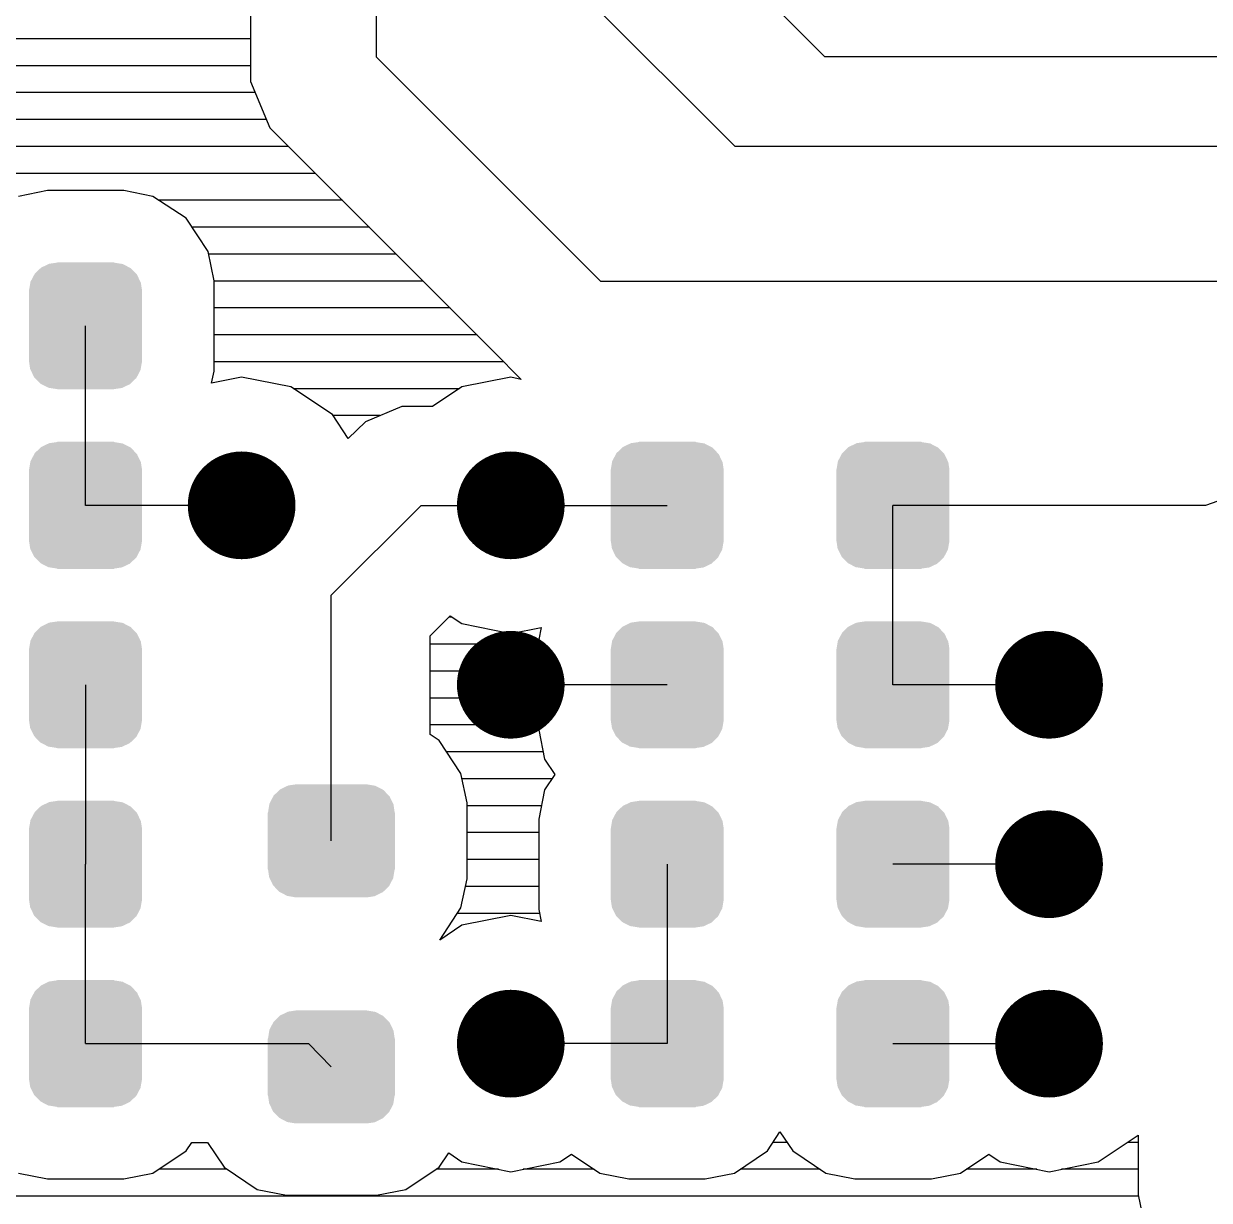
# Model space of a CAD drawing. Extents: x 295 to 953, y 10 to 290.
# Drawn here: x 735.35 to 757.17, y 204.03 to 225.68 of the extents above; entities that cross this region are included whole.
import ezdxf

# ---------------------------------------------------------------- set-up
doc = ezdxf.new("R2010")
doc.units = 0
doc.header["$LTSCALE"] = 5
doc.header["$MEASUREMENT"] = 0
doc.layers.get('0').update_dxf_attribs({"linetype": 'CONTINUOUS', "lineweight": 25})
doc.layers.add('DV-DPO-A6_BOT', color=7, linetype='CONTINUOUS')

msp = doc.modelspace()

# ---------------------------------------------------------------- linework, layer by layer
at = {"const_width": 0.991}
for points in [[(739.859, 216.816, -1), (738.868, 216.816, -1)], [(744.812, 216.816, -1), (743.821, 216.816, -1)], [(744.812, 213.514, -1), (743.821, 213.514, -1)], [(754.718, 213.514, -1), (753.727, 213.514, -1)], [(754.718, 210.212, -1), (753.727, 210.212, -1)], [(744.812, 206.91, -1), (743.821, 206.91, -1)], [(754.718, 206.91, -1), (753.727, 206.91, -1)]]:
    msp.add_lwpolyline(points, format="xyb", close=True, dxfattribs=at)
for points in [[(737.301, 221.191), (737.175, 221.257), (735.675, 221.191), (735.812, 221.257)], [(737.175, 221.257), (737.141, 221.262), (735.812, 221.257), (735.824, 221.262)], [(737.141, 221.262), (737.012, 221.283), (735.824, 221.262), (735.969, 221.283)], [(737.012, 221.283), (737.012, 221.287), (735.969, 221.283), (735.969, 221.287)], [(737.5, 220.931), (737.437, 221.062), (735.478, 220.931), (735.548, 221.062)], [(737.437, 221.062), (737.422, 221.077), (735.548, 221.062), (735.555, 221.077)], [(737.422, 221.077), (737.322, 221.181), (735.555, 221.077), (735.663, 221.181)], [(737.322, 221.181), (737.301, 221.191), (735.663, 221.181), (735.675, 221.191)], [(737.531, 220.769), (737.509, 220.914), (735.45, 220.769), (735.475, 220.914)], [(737.509, 220.914), (737.5, 220.931), (735.475, 220.914), (735.478, 220.931)], [(737.531, 220.766), (737.531, 220.769), (735.45, 220.766), (735.45, 220.769)], [(737.531, 219.471), (737.531, 220.766), (735.45, 219.471), (735.45, 220.766)], [(737.531, 219.468), (737.531, 219.471), (735.45, 219.468), (735.45, 219.471)], [(737.506, 219.323), (737.531, 219.468), (735.472, 219.323), (735.45, 219.468)], [(737.503, 219.305), (737.506, 219.323), (735.481, 219.305), (735.472, 219.323)], [(737.434, 219.174), (737.503, 219.305), (735.545, 219.174), (735.481, 219.305)], [(737.426, 219.159), (737.434, 219.174), (735.559, 219.159), (735.545, 219.174)], [(737.318, 219.056), (737.426, 219.159), (735.66, 219.056), (735.559, 219.159)], [(737.307, 219.045), (737.318, 219.056), (735.68, 219.045), (735.66, 219.056)], [(737.169, 218.98), (737.307, 219.045), (735.806, 218.98), (735.68, 219.045)], [(737.158, 218.975), (737.169, 218.98), (735.84, 218.975), (735.806, 218.98)], [(737.012, 218.954), (737.158, 218.975), (735.969, 218.954), (735.84, 218.975)], [(737.012, 218.949), (737.012, 218.954), (735.969, 218.949), (735.969, 218.954)], [(737.141, 217.96), (737.012, 217.981), (735.824, 217.96), (735.969, 217.981)], [(737.012, 217.981), (737.012, 217.985), (735.969, 217.981), (735.969, 217.985)], [(747.846, 217.96), (747.717, 217.981), (746.529, 217.96), (746.674, 217.981)], [(747.717, 217.981), (747.717, 217.985), (746.674, 217.981), (746.674, 217.985)], [(752, 217.96), (751.871, 217.981), (750.683, 217.96), (750.828, 217.981)], [(751.871, 217.981), (751.871, 217.985), (750.828, 217.981), (750.828, 217.985)], [(737.5, 217.629), (737.437, 217.76), (735.478, 217.629), (735.548, 217.76)], [(737.437, 217.76), (737.422, 217.775), (735.548, 217.76), (735.555, 217.775)], [(737.422, 217.775), (737.322, 217.879), (735.555, 217.775), (735.663, 217.879)], [(737.322, 217.879), (737.301, 217.889), (735.663, 217.879), (735.675, 217.889)], [(737.301, 217.889), (737.175, 217.955), (735.675, 217.889), (735.812, 217.955)], [(737.175, 217.955), (737.141, 217.96), (735.812, 217.955), (735.824, 217.96)], [(748.205, 217.629), (748.142, 217.76), (746.183, 217.629), (746.253, 217.76)], [(748.142, 217.76), (748.127, 217.775), (746.253, 217.76), (746.26, 217.775)], [(748.127, 217.775), (748.027, 217.879), (746.26, 217.775), (746.368, 217.879)], [(748.027, 217.879), (748.006, 217.889), (746.368, 217.879), (746.38, 217.889)], [(748.006, 217.889), (747.88, 217.955), (746.38, 217.889), (746.517, 217.955)], [(747.88, 217.955), (747.846, 217.96), (746.517, 217.955), (746.529, 217.96)], [(752.359, 217.629), (752.296, 217.76), (750.337, 217.629), (750.407, 217.76)], [(752.296, 217.76), (752.281, 217.775), (750.407, 217.76), (750.414, 217.775)], [(752.281, 217.775), (752.181, 217.879), (750.414, 217.775), (750.522, 217.879)], [(752.181, 217.879), (752.16, 217.889), (750.522, 217.879), (750.534, 217.889)], [(752.16, 217.889), (752.034, 217.955), (750.534, 217.889), (750.671, 217.955)], [(752.034, 217.955), (752, 217.96), (750.671, 217.955), (750.683, 217.96)], [(737.531, 217.467), (737.509, 217.612), (735.45, 217.467), (735.475, 217.612)], [(737.509, 217.612), (737.5, 217.629), (735.475, 217.612), (735.478, 217.629)], [(748.236, 217.467), (748.214, 217.612), (746.156, 217.467), (746.18, 217.612)], [(748.214, 217.612), (748.205, 217.629), (746.18, 217.612), (746.183, 217.629)], [(752.39, 217.467), (752.368, 217.612), (750.309, 217.467), (750.334, 217.612)], [(752.368, 217.612), (752.359, 217.629), (750.334, 217.612), (750.337, 217.629)], [(737.531, 217.464), (737.531, 217.467), (735.45, 217.464), (735.45, 217.467)], [(737.531, 216.169), (737.531, 217.464), (735.45, 216.169), (735.45, 217.464)], [(748.236, 217.464), (748.236, 217.467), (746.156, 217.464), (746.156, 217.467)], [(748.236, 216.169), (748.236, 217.464), (746.156, 216.169), (746.156, 217.464)], [(752.39, 217.464), (752.39, 217.467), (750.309, 217.464), (750.309, 217.467)], [(752.39, 216.169), (752.39, 217.464), (750.309, 216.169), (750.309, 217.464)], [(737.531, 216.166), (737.531, 216.169), (735.45, 216.166), (735.45, 216.169)], [(737.506, 216.021), (737.531, 216.166), (735.472, 216.021), (735.45, 216.166)], [(737.503, 216.003), (737.506, 216.021), (735.481, 216.003), (735.472, 216.021)], [(737.434, 215.872), (737.503, 216.003), (735.545, 215.872), (735.481, 216.003)], [(748.236, 216.166), (748.236, 216.169), (746.156, 216.166), (746.156, 216.169)], [(748.211, 216.021), (748.236, 216.166), (746.178, 216.021), (746.156, 216.166)], [(748.208, 216.003), (748.211, 216.021), (746.186, 216.003), (746.178, 216.021)], [(748.139, 215.872), (748.208, 216.003), (746.25, 215.872), (746.186, 216.003)], [(752.39, 216.166), (752.39, 216.169), (750.309, 216.166), (750.309, 216.169)], [(752.365, 216.021), (752.39, 216.166), (750.331, 216.021), (750.309, 216.166)], [(752.362, 216.003), (752.365, 216.021), (750.34, 216.003), (750.331, 216.021)], [(752.293, 215.872), (752.362, 216.003), (750.404, 215.872), (750.34, 216.003)], [(737.426, 215.857), (737.434, 215.872), (735.559, 215.857), (735.545, 215.872)], [(737.318, 215.754), (737.426, 215.857), (735.66, 215.754), (735.559, 215.857)], [(748.131, 215.857), (748.139, 215.872), (746.264, 215.857), (746.25, 215.872)], [(748.023, 215.754), (748.131, 215.857), (746.365, 215.754), (746.264, 215.857)], [(752.285, 215.857), (752.293, 215.872), (750.418, 215.857), (750.404, 215.872)], [(752.177, 215.754), (752.285, 215.857), (750.519, 215.754), (750.418, 215.857)], [(737.307, 215.743), (737.318, 215.754), (735.68, 215.743), (735.66, 215.754)], [(737.169, 215.678), (737.307, 215.743), (735.806, 215.678), (735.68, 215.743)], [(737.158, 215.673), (737.169, 215.678), (735.84, 215.673), (735.806, 215.678)], [(737.012, 215.652), (737.158, 215.673), (735.969, 215.652), (735.84, 215.673)], [(737.012, 215.647), (737.012, 215.652), (735.969, 215.647), (735.969, 215.652)], [(748.012, 215.743), (748.023, 215.754), (746.385, 215.743), (746.365, 215.754)], [(747.874, 215.678), (748.012, 215.743), (746.511, 215.678), (746.385, 215.743)], [(747.863, 215.673), (747.874, 215.678), (746.545, 215.673), (746.511, 215.678)], [(747.717, 215.652), (747.863, 215.673), (746.674, 215.652), (746.545, 215.673)], [(747.717, 215.647), (747.717, 215.652), (746.674, 215.647), (746.674, 215.652)], [(752.166, 215.743), (752.177, 215.754), (750.539, 215.743), (750.519, 215.754)], [(752.028, 215.678), (752.166, 215.743), (750.665, 215.678), (750.539, 215.743)], [(752.017, 215.673), (752.028, 215.678), (750.699, 215.673), (750.665, 215.678)], [(751.871, 215.652), (752.017, 215.673), (750.828, 215.652), (750.699, 215.673)], [(751.871, 215.647), (751.871, 215.652), (750.828, 215.647), (750.828, 215.652)], [(737.437, 214.458), (737.422, 214.473), (735.548, 214.458), (735.555, 214.473)], [(737.422, 214.473), (737.322, 214.577), (735.555, 214.473), (735.663, 214.577)], [(737.322, 214.577), (737.301, 214.587), (735.663, 214.577), (735.675, 214.587)], [(737.301, 214.587), (737.175, 214.653), (735.675, 214.587), (735.812, 214.653)], [(737.175, 214.653), (737.141, 214.658), (735.812, 214.653), (735.824, 214.658)], [(737.141, 214.658), (737.012, 214.679), (735.824, 214.658), (735.969, 214.679)], [(737.012, 214.679), (737.012, 214.683), (735.969, 214.679), (735.969, 214.683)], [(748.142, 214.458), (748.127, 214.473), (746.253, 214.458), (746.26, 214.473)], [(748.127, 214.473), (748.027, 214.577), (746.26, 214.473), (746.368, 214.577)], [(748.027, 214.577), (748.006, 214.587), (746.368, 214.577), (746.38, 214.587)], [(748.006, 214.587), (747.88, 214.653), (746.38, 214.587), (746.517, 214.653)], [(747.88, 214.653), (747.846, 214.658), (746.517, 214.653), (746.529, 214.658)], [(747.846, 214.658), (747.717, 214.679), (746.529, 214.658), (746.674, 214.679)], [(747.717, 214.679), (747.717, 214.683), (746.674, 214.679), (746.674, 214.683)], [(752.296, 214.458), (752.281, 214.473), (750.407, 214.458), (750.414, 214.473)], [(752.281, 214.473), (752.181, 214.577), (750.414, 214.473), (750.522, 214.577)], [(752.181, 214.577), (752.16, 214.587), (750.522, 214.577), (750.534, 214.587)], [(752.16, 214.587), (752.034, 214.653), (750.534, 214.587), (750.671, 214.653)], [(752.034, 214.653), (752, 214.658), (750.671, 214.653), (750.683, 214.658)], [(752, 214.658), (751.871, 214.679), (750.683, 214.658), (750.828, 214.679)], [(751.871, 214.679), (751.871, 214.683), (750.828, 214.679), (750.828, 214.683)], [(737.531, 214.165), (737.509, 214.31), (735.45, 214.165), (735.475, 214.31)], [(737.509, 214.31), (737.5, 214.327), (735.475, 214.31), (735.478, 214.327)], [(737.5, 214.327), (737.437, 214.458), (735.478, 214.327), (735.548, 214.458)], [(748.236, 214.165), (748.214, 214.31), (746.156, 214.165), (746.18, 214.31)], [(748.214, 214.31), (748.205, 214.327), (746.18, 214.31), (746.183, 214.327)], [(748.205, 214.327), (748.142, 214.458), (746.183, 214.327), (746.253, 214.458)], [(752.39, 214.165), (752.368, 214.31), (750.309, 214.165), (750.334, 214.31)], [(752.368, 214.31), (752.359, 214.327), (750.334, 214.31), (750.337, 214.327)], [(752.359, 214.327), (752.296, 214.458), (750.337, 214.327), (750.407, 214.458)], [(737.531, 214.162), (737.531, 214.165), (735.45, 214.162), (735.45, 214.165)], [(737.531, 212.867), (737.531, 214.162), (735.45, 212.867), (735.45, 214.162)], [(748.236, 214.162), (748.236, 214.165), (746.156, 214.162), (746.156, 214.165)], [(748.236, 212.867), (748.236, 214.162), (746.156, 212.867), (746.156, 214.162)], [(752.39, 214.162), (752.39, 214.165), (750.309, 214.162), (750.309, 214.165)], [(752.39, 212.867), (752.39, 214.162), (750.309, 212.867), (750.309, 214.162)], [(737.531, 212.864), (737.531, 212.867), (735.45, 212.864), (735.45, 212.867)], [(737.506, 212.719), (737.531, 212.864), (735.472, 212.719), (735.45, 212.864)], [(748.236, 212.864), (748.236, 212.867), (746.156, 212.864), (746.156, 212.867)], [(748.211, 212.719), (748.236, 212.864), (746.178, 212.719), (746.156, 212.864)], [(752.39, 212.864), (752.39, 212.867), (750.309, 212.864), (750.309, 212.867)], [(752.365, 212.719), (752.39, 212.864), (750.331, 212.719), (750.309, 212.864)], [(737.503, 212.701), (737.506, 212.719), (735.481, 212.701), (735.472, 212.719)], [(737.434, 212.57), (737.503, 212.701), (735.545, 212.57), (735.481, 212.701)], [(737.426, 212.555), (737.434, 212.57), (735.559, 212.555), (735.545, 212.57)], [(737.318, 212.452), (737.426, 212.555), (735.66, 212.452), (735.559, 212.555)], [(748.208, 212.701), (748.211, 212.719), (746.186, 212.701), (746.178, 212.719)], [(748.139, 212.57), (748.208, 212.701), (746.25, 212.57), (746.186, 212.701)], [(748.131, 212.555), (748.139, 212.57), (746.264, 212.555), (746.25, 212.57)], [(748.023, 212.452), (748.131, 212.555), (746.365, 212.452), (746.264, 212.555)], [(752.362, 212.701), (752.365, 212.719), (750.34, 212.701), (750.331, 212.719)], [(752.293, 212.57), (752.362, 212.701), (750.404, 212.57), (750.34, 212.701)], [(752.285, 212.555), (752.293, 212.57), (750.418, 212.555), (750.404, 212.57)], [(752.177, 212.452), (752.285, 212.555), (750.519, 212.452), (750.418, 212.555)], [(737.307, 212.441), (737.318, 212.452), (735.68, 212.441), (735.66, 212.452)], [(737.169, 212.376), (737.307, 212.441), (735.806, 212.376), (735.68, 212.441)], [(737.158, 212.371), (737.169, 212.376), (735.84, 212.371), (735.806, 212.376)], [(737.012, 212.35), (737.158, 212.371), (735.969, 212.35), (735.84, 212.371)], [(737.012, 212.345), (737.012, 212.35), (735.969, 212.345), (735.969, 212.35)], [(748.012, 212.441), (748.023, 212.452), (746.385, 212.441), (746.365, 212.452)], [(747.874, 212.376), (748.012, 212.441), (746.511, 212.376), (746.385, 212.441)], [(747.863, 212.371), (747.874, 212.376), (746.545, 212.371), (746.511, 212.376)], [(747.717, 212.35), (747.863, 212.371), (746.674, 212.35), (746.545, 212.371)], [(747.717, 212.345), (747.717, 212.35), (746.674, 212.345), (746.674, 212.35)], [(752.166, 212.441), (752.177, 212.452), (750.539, 212.441), (750.519, 212.452)], [(752.028, 212.376), (752.166, 212.441), (750.665, 212.376), (750.539, 212.441)], [(752.017, 212.371), (752.028, 212.376), (750.699, 212.371), (750.665, 212.376)], [(751.871, 212.35), (752.017, 212.371), (750.828, 212.35), (750.699, 212.371)], [(751.871, 212.345), (751.871, 212.35), (750.828, 212.345), (750.828, 212.35)], [(741.954, 211.588), (741.828, 211.654), (740.069, 211.588), (740.207, 211.654)], [(741.828, 211.654), (741.796, 211.66), (740.207, 211.654), (740.218, 211.66)], [(741.796, 211.66), (741.665, 211.682), (740.218, 211.66), (740.364, 211.682)], [(742.151, 211.326), (742.088, 211.458), (739.875, 211.326), (739.944, 211.458)], [(742.088, 211.458), (742.074, 211.473), (739.944, 211.458), (739.951, 211.473)], [(742.074, 211.473), (741.973, 211.577), (739.951, 211.473), (740.059, 211.577)], [(741.973, 211.577), (741.954, 211.588), (740.059, 211.577), (740.069, 211.588)], [(737.422, 211.171), (737.322, 211.275), (735.555, 211.171), (735.663, 211.275)], [(737.322, 211.275), (737.301, 211.285), (735.663, 211.275), (735.675, 211.285)], [(737.301, 211.285), (737.175, 211.351), (735.675, 211.285), (735.812, 211.351)], [(737.175, 211.351), (737.141, 211.356), (735.812, 211.351), (735.824, 211.356)], [(737.141, 211.356), (737.012, 211.377), (735.824, 211.356), (735.969, 211.377)], [(737.012, 211.377), (737.012, 211.381), (735.969, 211.377), (735.969, 211.381)], [(742.18, 211.163), (742.159, 211.31), (739.849, 211.163), (739.872, 211.31)], [(742.159, 211.31), (742.151, 211.326), (739.872, 211.31), (739.875, 211.326)], [(748.127, 211.171), (748.027, 211.275), (746.26, 211.171), (746.368, 211.275)], [(748.027, 211.275), (748.006, 211.285), (746.368, 211.275), (746.38, 211.285)], [(748.006, 211.285), (747.88, 211.351), (746.38, 211.285), (746.517, 211.351)], [(747.88, 211.351), (747.846, 211.356), (746.517, 211.351), (746.529, 211.356)], [(747.846, 211.356), (747.717, 211.377), (746.529, 211.356), (746.674, 211.377)], [(747.717, 211.377), (747.717, 211.381), (746.674, 211.377), (746.674, 211.381)], [(752.281, 211.171), (752.181, 211.275), (750.414, 211.171), (750.522, 211.275)], [(752.181, 211.275), (752.16, 211.285), (750.522, 211.275), (750.534, 211.285)], [(752.16, 211.285), (752.034, 211.351), (750.534, 211.285), (750.671, 211.351)], [(752.034, 211.351), (752, 211.356), (750.671, 211.351), (750.683, 211.356)], [(752, 211.356), (751.871, 211.377), (750.683, 211.356), (750.828, 211.377)], [(751.871, 211.377), (751.871, 211.381), (750.828, 211.377), (750.828, 211.381)], [(737.531, 210.863), (737.509, 211.008), (735.45, 210.863), (735.475, 211.008)], [(737.509, 211.008), (737.5, 211.025), (735.475, 211.008), (735.478, 211.025)], [(737.5, 211.025), (737.437, 211.156), (735.478, 211.025), (735.548, 211.156)], [(737.437, 211.156), (737.422, 211.171), (735.548, 211.156), (735.555, 211.171)], [(742.183, 210.12), (742.183, 211.163), (739.845, 210.12), (739.845, 211.163)], [(748.236, 210.863), (748.214, 211.008), (746.156, 210.863), (746.18, 211.008)], [(748.214, 211.008), (748.205, 211.025), (746.18, 211.008), (746.183, 211.025)], [(748.205, 211.025), (748.142, 211.156), (746.183, 211.025), (746.253, 211.156)], [(748.142, 211.156), (748.127, 211.171), (746.253, 211.156), (746.26, 211.171)], [(752.39, 210.863), (752.368, 211.008), (750.309, 210.863), (750.334, 211.008)], [(752.368, 211.008), (752.359, 211.025), (750.334, 211.008), (750.337, 211.025)], [(752.359, 211.025), (752.296, 211.156), (750.337, 211.025), (750.407, 211.156)], [(752.296, 211.156), (752.281, 211.171), (750.407, 211.156), (750.414, 211.171)], [(737.531, 210.86), (737.531, 210.863), (735.45, 210.86), (735.45, 210.863)], [(737.531, 209.565), (737.531, 210.86), (735.45, 209.565), (735.45, 210.86)], [(748.236, 210.86), (748.236, 210.863), (746.156, 210.86), (746.156, 210.863)], [(748.236, 209.565), (748.236, 210.86), (746.156, 209.565), (746.156, 210.86)], [(752.39, 210.86), (752.39, 210.863), (750.309, 210.86), (750.309, 210.863)], [(752.39, 209.565), (752.39, 210.86), (750.309, 209.565), (750.309, 210.86)], [(742.156, 209.974), (742.18, 210.12), (739.87, 209.974), (739.849, 210.12)], [(742.154, 209.957), (742.156, 209.974), (739.878, 209.957), (739.87, 209.974)], [(742.085, 209.825), (742.154, 209.957), (739.941, 209.825), (739.878, 209.957)], [(742.078, 209.811), (742.085, 209.825), (739.954, 209.811), (739.941, 209.825)], [(741.97, 209.706), (742.078, 209.811), (740.055, 209.706), (739.954, 209.811)], [(741.959, 209.696), (741.97, 209.706), (740.075, 209.696), (740.055, 209.706)], [(741.822, 209.629), (741.959, 209.696), (740.201, 209.629), (740.075, 209.696)], [(737.531, 209.562), (737.531, 209.565), (735.45, 209.562), (735.45, 209.565)], [(737.506, 209.417), (737.531, 209.562), (735.472, 209.417), (735.45, 209.562)], [(741.811, 209.623), (741.822, 209.629), (740.233, 209.623), (740.201, 209.629)], [(741.665, 209.601), (741.811, 209.623), (740.364, 209.601), (740.233, 209.623)], [(748.236, 209.562), (748.236, 209.565), (746.156, 209.562), (746.156, 209.565)], [(748.211, 209.417), (748.236, 209.562), (746.178, 209.417), (746.156, 209.562)], [(752.39, 209.562), (752.39, 209.565), (750.309, 209.562), (750.309, 209.565)], [(752.365, 209.417), (752.39, 209.562), (750.331, 209.417), (750.309, 209.562)], [(737.503, 209.399), (737.506, 209.417), (735.481, 209.399), (735.472, 209.417)], [(737.434, 209.268), (737.503, 209.399), (735.545, 209.268), (735.481, 209.399)], [(737.426, 209.253), (737.434, 209.268), (735.559, 209.253), (735.545, 209.268)], [(737.318, 209.15), (737.426, 209.253), (735.66, 209.15), (735.559, 209.253)], [(748.208, 209.399), (748.211, 209.417), (746.186, 209.399), (746.178, 209.417)], [(748.139, 209.268), (748.208, 209.399), (746.25, 209.268), (746.186, 209.399)], [(748.131, 209.253), (748.139, 209.268), (746.264, 209.253), (746.25, 209.268)], [(748.023, 209.15), (748.131, 209.253), (746.365, 209.15), (746.264, 209.253)], [(752.362, 209.399), (752.365, 209.417), (750.34, 209.399), (750.331, 209.417)], [(752.293, 209.268), (752.362, 209.399), (750.404, 209.268), (750.34, 209.399)], [(752.285, 209.253), (752.293, 209.268), (750.418, 209.253), (750.404, 209.268)], [(752.177, 209.15), (752.285, 209.253), (750.519, 209.15), (750.418, 209.253)], [(737.307, 209.139), (737.318, 209.15), (735.68, 209.139), (735.66, 209.15)], [(737.169, 209.074), (737.307, 209.139), (735.806, 209.074), (735.68, 209.139)], [(737.158, 209.069), (737.169, 209.074), (735.84, 209.069), (735.806, 209.074)], [(737.012, 209.048), (737.158, 209.069), (735.969, 209.048), (735.84, 209.069)], [(737.012, 209.043), (737.012, 209.048), (735.969, 209.043), (735.969, 209.048)], [(748.012, 209.139), (748.023, 209.15), (746.385, 209.139), (746.365, 209.15)], [(747.874, 209.074), (748.012, 209.139), (746.511, 209.074), (746.385, 209.139)], [(747.863, 209.069), (747.874, 209.074), (746.545, 209.069), (746.511, 209.074)], [(747.717, 209.048), (747.863, 209.069), (746.674, 209.048), (746.545, 209.069)], [(747.717, 209.043), (747.717, 209.048), (746.674, 209.043), (746.674, 209.048)], [(752.166, 209.139), (752.177, 209.15), (750.539, 209.139), (750.519, 209.15)], [(752.028, 209.074), (752.166, 209.139), (750.665, 209.074), (750.539, 209.139)], [(752.017, 209.069), (752.028, 209.074), (750.699, 209.069), (750.665, 209.074)], [(751.871, 209.048), (752.017, 209.069), (750.828, 209.048), (750.699, 209.069)], [(751.871, 209.043), (751.871, 209.048), (750.828, 209.043), (750.828, 209.048)], [(737.422, 207.869), (737.322, 207.973), (735.555, 207.869), (735.663, 207.973)], [(737.322, 207.973), (737.301, 207.983), (735.663, 207.973), (735.675, 207.983)], [(737.301, 207.983), (737.175, 208.049), (735.675, 207.983), (735.812, 208.049)], [(737.175, 208.049), (737.141, 208.054), (735.812, 208.049), (735.824, 208.054)], [(737.141, 208.054), (737.012, 208.075), (735.824, 208.054), (735.969, 208.075)], [(737.012, 208.075), (737.012, 208.079), (735.969, 208.075), (735.969, 208.079)], [(748.127, 207.869), (748.027, 207.973), (746.26, 207.869), (746.368, 207.973)], [(748.027, 207.973), (748.006, 207.983), (746.368, 207.973), (746.38, 207.983)], [(748.006, 207.983), (747.88, 208.049), (746.38, 207.983), (746.517, 208.049)], [(747.88, 208.049), (747.846, 208.054), (746.517, 208.049), (746.529, 208.054)], [(747.846, 208.054), (747.717, 208.075), (746.529, 208.054), (746.674, 208.075)], [(747.717, 208.075), (747.717, 208.079), (746.674, 208.075), (746.674, 208.079)], [(752.281, 207.869), (752.181, 207.973), (750.414, 207.869), (750.522, 207.973)], [(752.181, 207.973), (752.16, 207.983), (750.522, 207.973), (750.534, 207.983)], [(752.16, 207.983), (752.034, 208.049), (750.534, 207.983), (750.671, 208.049)], [(752.034, 208.049), (752, 208.054), (750.671, 208.049), (750.683, 208.054)], [(752, 208.054), (751.871, 208.075), (750.683, 208.054), (750.828, 208.075)], [(751.871, 208.075), (751.871, 208.079), (750.828, 208.075), (750.828, 208.079)], [(737.509, 207.706), (737.5, 207.723), (735.475, 207.706), (735.478, 207.723)], [(737.5, 207.723), (737.437, 207.854), (735.478, 207.723), (735.548, 207.854)], [(737.437, 207.854), (737.422, 207.869), (735.548, 207.854), (735.555, 207.869)], [(748.214, 207.706), (748.205, 207.723), (746.18, 207.706), (746.183, 207.723)], [(748.205, 207.723), (748.142, 207.854), (746.183, 207.723), (746.253, 207.854)], [(748.142, 207.854), (748.127, 207.869), (746.253, 207.854), (746.26, 207.869)], [(752.368, 207.706), (752.359, 207.723), (750.334, 207.706), (750.337, 207.723)], [(752.359, 207.723), (752.296, 207.854), (750.337, 207.723), (750.407, 207.854)], [(752.296, 207.854), (752.281, 207.869), (750.407, 207.854), (750.414, 207.869)], [(737.531, 207.561), (737.509, 207.706), (735.45, 207.561), (735.475, 207.706)], [(737.531, 207.558), (737.531, 207.561), (735.45, 207.558), (735.45, 207.561)], [(737.531, 206.263), (737.531, 207.558), (735.45, 206.263), (735.45, 207.558)], [(741.954, 207.427), (741.828, 207.494), (740.069, 207.427), (740.207, 207.494)], [(741.828, 207.494), (741.796, 207.499), (740.207, 207.494), (740.218, 207.499)], [(741.796, 207.499), (741.665, 207.521), (740.218, 207.499), (740.364, 207.521)], [(748.236, 207.561), (748.214, 207.706), (746.156, 207.561), (746.18, 207.706)], [(748.236, 207.558), (748.236, 207.561), (746.156, 207.558), (746.156, 207.561)], [(748.236, 206.263), (748.236, 207.558), (746.156, 206.263), (746.156, 207.558)], [(752.39, 207.561), (752.368, 207.706), (750.309, 207.561), (750.334, 207.706)], [(752.39, 207.558), (752.39, 207.561), (750.309, 207.558), (750.309, 207.561)], [(752.39, 206.263), (752.39, 207.558), (750.309, 206.263), (750.309, 207.558)], [(742.151, 207.166), (742.088, 207.298), (739.875, 207.166), (739.944, 207.298)], [(742.088, 207.298), (742.074, 207.312), (739.944, 207.298), (739.951, 207.312)], [(742.074, 207.312), (741.973, 207.417), (739.951, 207.312), (740.059, 207.417)], [(741.973, 207.417), (741.954, 207.427), (740.059, 207.417), (740.069, 207.427)], [(742.18, 207.003), (742.159, 207.149), (739.849, 207.003), (739.872, 207.149)], [(742.159, 207.149), (742.151, 207.166), (739.872, 207.149), (739.875, 207.166)], [(742.183, 205.959), (742.183, 207.003), (739.845, 205.959), (739.845, 207.003)], [(737.531, 206.26), (737.531, 206.263), (735.45, 206.26), (735.45, 206.263)], [(737.506, 206.115), (737.531, 206.26), (735.472, 206.115), (735.45, 206.26)], [(748.236, 206.26), (748.236, 206.263), (746.156, 206.26), (746.156, 206.263)], [(748.211, 206.115), (748.236, 206.26), (746.178, 206.115), (746.156, 206.26)], [(752.39, 206.26), (752.39, 206.263), (750.309, 206.26), (750.309, 206.263)], [(752.365, 206.115), (752.39, 206.26), (750.331, 206.115), (750.309, 206.26)], [(737.503, 206.097), (737.506, 206.115), (735.481, 206.097), (735.472, 206.115)], [(737.434, 205.966), (737.503, 206.097), (735.545, 205.966), (735.481, 206.097)], [(737.426, 205.951), (737.434, 205.966), (735.559, 205.951), (735.545, 205.966)], [(748.208, 206.097), (748.211, 206.115), (746.186, 206.097), (746.178, 206.115)], [(748.139, 205.966), (748.208, 206.097), (746.25, 205.966), (746.186, 206.097)], [(748.131, 205.951), (748.139, 205.966), (746.264, 205.951), (746.25, 205.966)], [(752.362, 206.097), (752.365, 206.115), (750.34, 206.097), (750.331, 206.115)], [(752.293, 205.966), (752.362, 206.097), (750.404, 205.966), (750.34, 206.097)], [(752.285, 205.951), (752.293, 205.966), (750.418, 205.951), (750.404, 205.966)], [(737.318, 205.848), (737.426, 205.951), (735.66, 205.848), (735.559, 205.951)], [(737.307, 205.837), (737.318, 205.848), (735.68, 205.837), (735.66, 205.848)], [(737.169, 205.772), (737.307, 205.837), (735.806, 205.772), (735.68, 205.837)], [(737.158, 205.767), (737.169, 205.772), (735.84, 205.767), (735.806, 205.772)], [(737.012, 205.746), (737.158, 205.767), (735.969, 205.746), (735.84, 205.767)], [(737.012, 205.741), (737.012, 205.746), (735.969, 205.741), (735.969, 205.746)], [(742.156, 205.813), (742.18, 205.959), (739.87, 205.813), (739.849, 205.959)], [(742.154, 205.796), (742.156, 205.813), (739.878, 205.796), (739.87, 205.813)], [(742.085, 205.664), (742.154, 205.796), (739.941, 205.664), (739.878, 205.796)], [(748.023, 205.848), (748.131, 205.951), (746.365, 205.848), (746.264, 205.951)], [(748.012, 205.837), (748.023, 205.848), (746.385, 205.837), (746.365, 205.848)], [(747.874, 205.772), (748.012, 205.837), (746.511, 205.772), (746.385, 205.837)], [(747.863, 205.767), (747.874, 205.772), (746.545, 205.767), (746.511, 205.772)], [(747.717, 205.746), (747.863, 205.767), (746.674, 205.746), (746.545, 205.767)], [(747.717, 205.741), (747.717, 205.746), (746.674, 205.741), (746.674, 205.746)], [(752.177, 205.848), (752.285, 205.951), (750.519, 205.848), (750.418, 205.951)], [(752.166, 205.837), (752.177, 205.848), (750.539, 205.837), (750.519, 205.848)], [(752.028, 205.772), (752.166, 205.837), (750.665, 205.772), (750.539, 205.837)], [(752.017, 205.767), (752.028, 205.772), (750.699, 205.767), (750.665, 205.772)], [(751.871, 205.746), (752.017, 205.767), (750.828, 205.746), (750.699, 205.767)], [(751.871, 205.741), (751.871, 205.746), (750.828, 205.741), (750.828, 205.746)], [(742.078, 205.65), (742.085, 205.664), (739.954, 205.65), (739.941, 205.664)], [(741.97, 205.545), (742.078, 205.65), (740.055, 205.545), (739.954, 205.65)], [(741.959, 205.535), (741.97, 205.545), (740.075, 205.535), (740.055, 205.545)], [(741.822, 205.468), (741.959, 205.535), (740.201, 205.468), (740.075, 205.535)], [(741.811, 205.463), (741.822, 205.468), (740.233, 205.463), (740.201, 205.468)], [(741.665, 205.441), (741.811, 205.463), (740.364, 205.441), (740.233, 205.463)]]:
    msp.add_solid(points)
at = {"layer": 'DV-DPO-A6_BOT'}
for p, q in [((739.528, 265.158), (739.528, 225.534)), ((741.84, 264.695), (741.84, 225.071)), ((750.095, 225.071), (745.967, 229.199)), ((748.444, 223.42), (744.316, 227.548)), ((739.528, 225.402), (680.918, 225.402)), ((739.528, 225.534), (739.528, 224.616)), ((741.84, 225.071), (745.967, 220.944)), ((774.034, 225.071), (750.095, 225.071)), ((739.528, 224.906), (680.918, 224.906)), ((739.528, 224.616), (739.885, 223.764)), ((739.614, 224.411), (680.918, 224.411)), ((739.819, 223.916), (680.918, 223.916)), ((739.885, 223.764), (744.013, 219.636)), ((740.228, 223.42), (680.918, 223.42)), ((772.383, 223.42), (748.444, 223.42)), ((740.724, 222.925), (680.918, 222.925)), ((735.791, 222.608), (735.256, 222.502)), ((737.197, 222.608), (735.791, 222.608)), ((737.732, 222.502), (737.197, 222.608)), ((738.34, 222.1), (737.732, 222.502)), ((741.219, 222.43), (737.838, 222.43)), ((738.749, 221.485), (738.34, 222.1)), ((741.714, 221.934), (738.445, 221.934)), ((738.855, 220.95), (738.749, 221.485)), ((742.21, 221.439), (738.756, 221.439)), ((738.855, 219.286), (738.855, 220.95)), ((742.705, 220.944), (738.855, 220.944)), ((745.967, 220.944), (768.256, 220.944)), ((743.2, 220.449), (738.855, 220.449)), ((736.491, 216.816), (736.491, 220.118)), ((743.696, 219.953), (738.855, 219.953)), ((744.013, 219.636), (744.508, 219.134)), ((738.809, 219.062), (738.855, 219.286)), ((744.191, 219.458), (738.855, 219.458)), ((739.363, 219.174), (738.809, 219.062)), ((740.268, 218.996), (739.363, 219.174)), ((744.316, 219.174), (743.418, 218.996)), ((744.508, 219.134), (744.316, 219.174)), ((741.034, 218.487), (740.268, 218.996)), ((743.372, 218.963), (740.314, 218.963)), ((743.418, 218.996), (742.877, 218.632)), ((742.309, 218.632), (741.642, 218.355)), ((742.877, 218.632), (742.309, 218.632)), ((741.325, 218.045), (741.034, 218.487)), ((741.906, 218.467), (741.041, 218.467)), ((741.642, 218.355), (741.325, 218.045)), ((758.35, 217.246), (757.102, 216.816)), ((739.363, 216.816), (736.491, 216.816)), ((741.014, 215.165), (742.665, 216.816)), ((742.665, 216.816), (744.316, 216.816)), ((744.316, 216.816), (747.196, 216.816)), ((757.102, 216.816), (751.35, 216.816)), ((751.35, 213.514), (751.35, 216.816)), ((741.014, 210.642), (741.014, 215.165)), ((742.83, 214.412), (743.2, 214.782)), ((743.24, 214.756), (743.18, 214.756)), ((743.2, 214.782), (743.418, 214.644)), ((743.418, 214.644), (744.316, 214.459)), ((744.316, 214.459), (744.878, 214.571)), ((744.878, 214.571), (744.831, 214.346)), ((742.83, 212.596), (742.83, 214.412)), ((744.831, 214.261), (742.83, 214.261)), ((744.831, 214.346), (744.831, 212.682)), ((744.831, 213.765), (742.83, 213.765)), ((736.491, 213.514), (736.491, 210.212)), ((747.196, 213.514), (744.316, 213.514)), ((746.7, 213.514), (744.831, 213.514)), ((754.222, 213.514), (751.35, 213.514)), ((744.831, 213.27), (742.83, 213.27)), ((744.831, 212.775), (742.83, 212.775)), ((742.996, 212.491), (742.83, 212.596)), ((744.831, 212.682), (744.937, 212.147)), ((743.398, 211.883), (742.996, 212.491)), ((744.911, 212.279), (743.134, 212.279)), ((744.937, 212.147), (745.129, 211.863)), ((743.511, 211.342), (743.398, 211.883)), ((745.129, 211.863), (744.937, 211.579)), ((745.076, 211.784), (743.418, 211.784)), ((744.937, 211.579), (744.831, 211.044)), ((743.511, 209.942), (743.511, 211.342)), ((744.878, 211.289), (743.511, 211.289)), ((744.831, 211.044), (744.831, 209.38)), ((744.831, 210.793), (743.511, 210.793)), ((736.491, 206.91), (736.491, 210.212)), ((744.831, 210.298), (743.511, 210.298)), ((747.196, 210.212), (747.196, 206.91)), ((754.222, 210.212), (751.35, 210.212)), ((743.398, 209.407), (743.511, 209.942)), ((744.831, 209.803), (743.484, 209.803)), ((743.009, 208.812), (743.398, 209.407)), ((744.845, 209.308), (743.339, 209.308)), ((744.316, 209.268), (743.418, 209.09)), ((744.878, 209.156), (744.316, 209.268)), ((744.831, 209.38), (744.878, 209.156)), ((743.418, 209.09), (743.009, 208.812)), ((736.491, 206.91), (740.592, 206.91)), ((740.592, 206.91), (741.014, 206.481)), ((747.196, 206.91), (744.316, 206.91)), ((751.35, 206.91), (754.222, 206.91)), ((738.34, 204.936), (738.445, 205.094)), ((738.445, 205.094), (738.736, 205.094)), ((738.736, 205.094), (739.04, 204.639)), ((749.038, 204.936), (749.269, 205.286)), ((749.395, 205.094), (749.15, 205.094)), ((749.269, 205.286), (749.507, 204.936)), ((755.127, 204.738), (755.86, 205.226)), ((755.86, 205.094), (755.669, 205.094)), ((755.86, 205.226), (755.86, 204.13)), ((737.732, 204.526), (738.34, 204.936)), ((742.996, 204.639), (743.174, 204.903)), ((743.174, 204.903), (743.418, 204.738)), ((745.221, 204.738), (745.432, 204.876)), ((745.432, 204.876), (745.954, 204.526)), ((748.431, 204.526), (749.038, 204.936)), ((749.507, 204.936), (750.115, 204.526)), ((752.591, 204.526), (753.113, 204.876)), ((753.113, 204.876), (753.324, 204.738)), ((743.418, 204.738), (744.316, 204.553)), ((744.316, 204.553), (745.221, 204.738)), ((753.324, 204.738), (754.222, 204.553)), ((754.222, 204.553), (755.127, 204.738)), ((735.256, 204.526), (735.791, 204.421)), ((737.197, 204.421), (737.732, 204.526)), ((739.093, 204.599), (737.838, 204.599)), ((739.04, 204.639), (739.647, 204.229)), ((742.388, 204.229), (742.996, 204.639)), ((744.092, 204.599), (742.943, 204.599)), ((745.848, 204.599), (744.547, 204.599)), ((745.954, 204.526), (746.489, 204.421)), ((747.896, 204.421), (748.431, 204.526)), ((750.009, 204.599), (748.536, 204.599)), ((750.115, 204.526), (750.65, 204.421)), ((752.056, 204.421), (752.591, 204.526)), ((753.998, 204.599), (752.697, 204.599)), ((755.86, 204.599), (754.453, 204.599)), ((735.791, 204.421), (737.197, 204.421)), ((739.647, 204.229), (740.189, 204.123)), ((741.846, 204.123), (742.388, 204.229)), ((746.489, 204.421), (747.896, 204.421)), ((750.65, 204.421), (752.056, 204.421)), ((755.867, 204.104), (722.246, 204.104)), ((740.189, 204.123), (741.846, 204.123)), ((755.86, 204.13), (755.972, 203.595))]:
    msp.add_line(p, q, dxfattribs=at)

doc.saveas('drawing.dxf')
